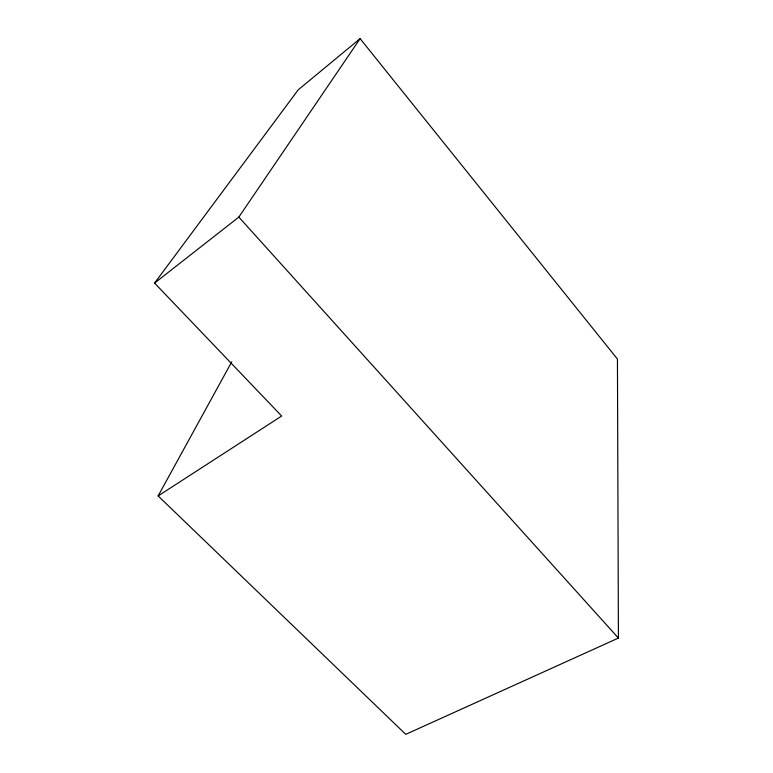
<?xml version="1.0" encoding="UTF-8"?>
<svg xmlns="http://www.w3.org/2000/svg" width="773" height="773" viewBox="0 0 773 773"><rect width="100%" height="100%" fill="white"/><g stroke="black" fill="none" stroke-linecap="round" stroke-linejoin="round"><path stroke-width="1.16" d="M158.136 495.928L281.662 416.029L154.581 283.082L298.262 89.774L360.112 38.65L617.443 359.059L618.419 638.063L405.757 734.35L158.136 495.928L231.774 361.774M154.581 283.082L238.838 217.087L360.112 38.65M238.838 217.087L618.419 638.063"/></g></svg>
